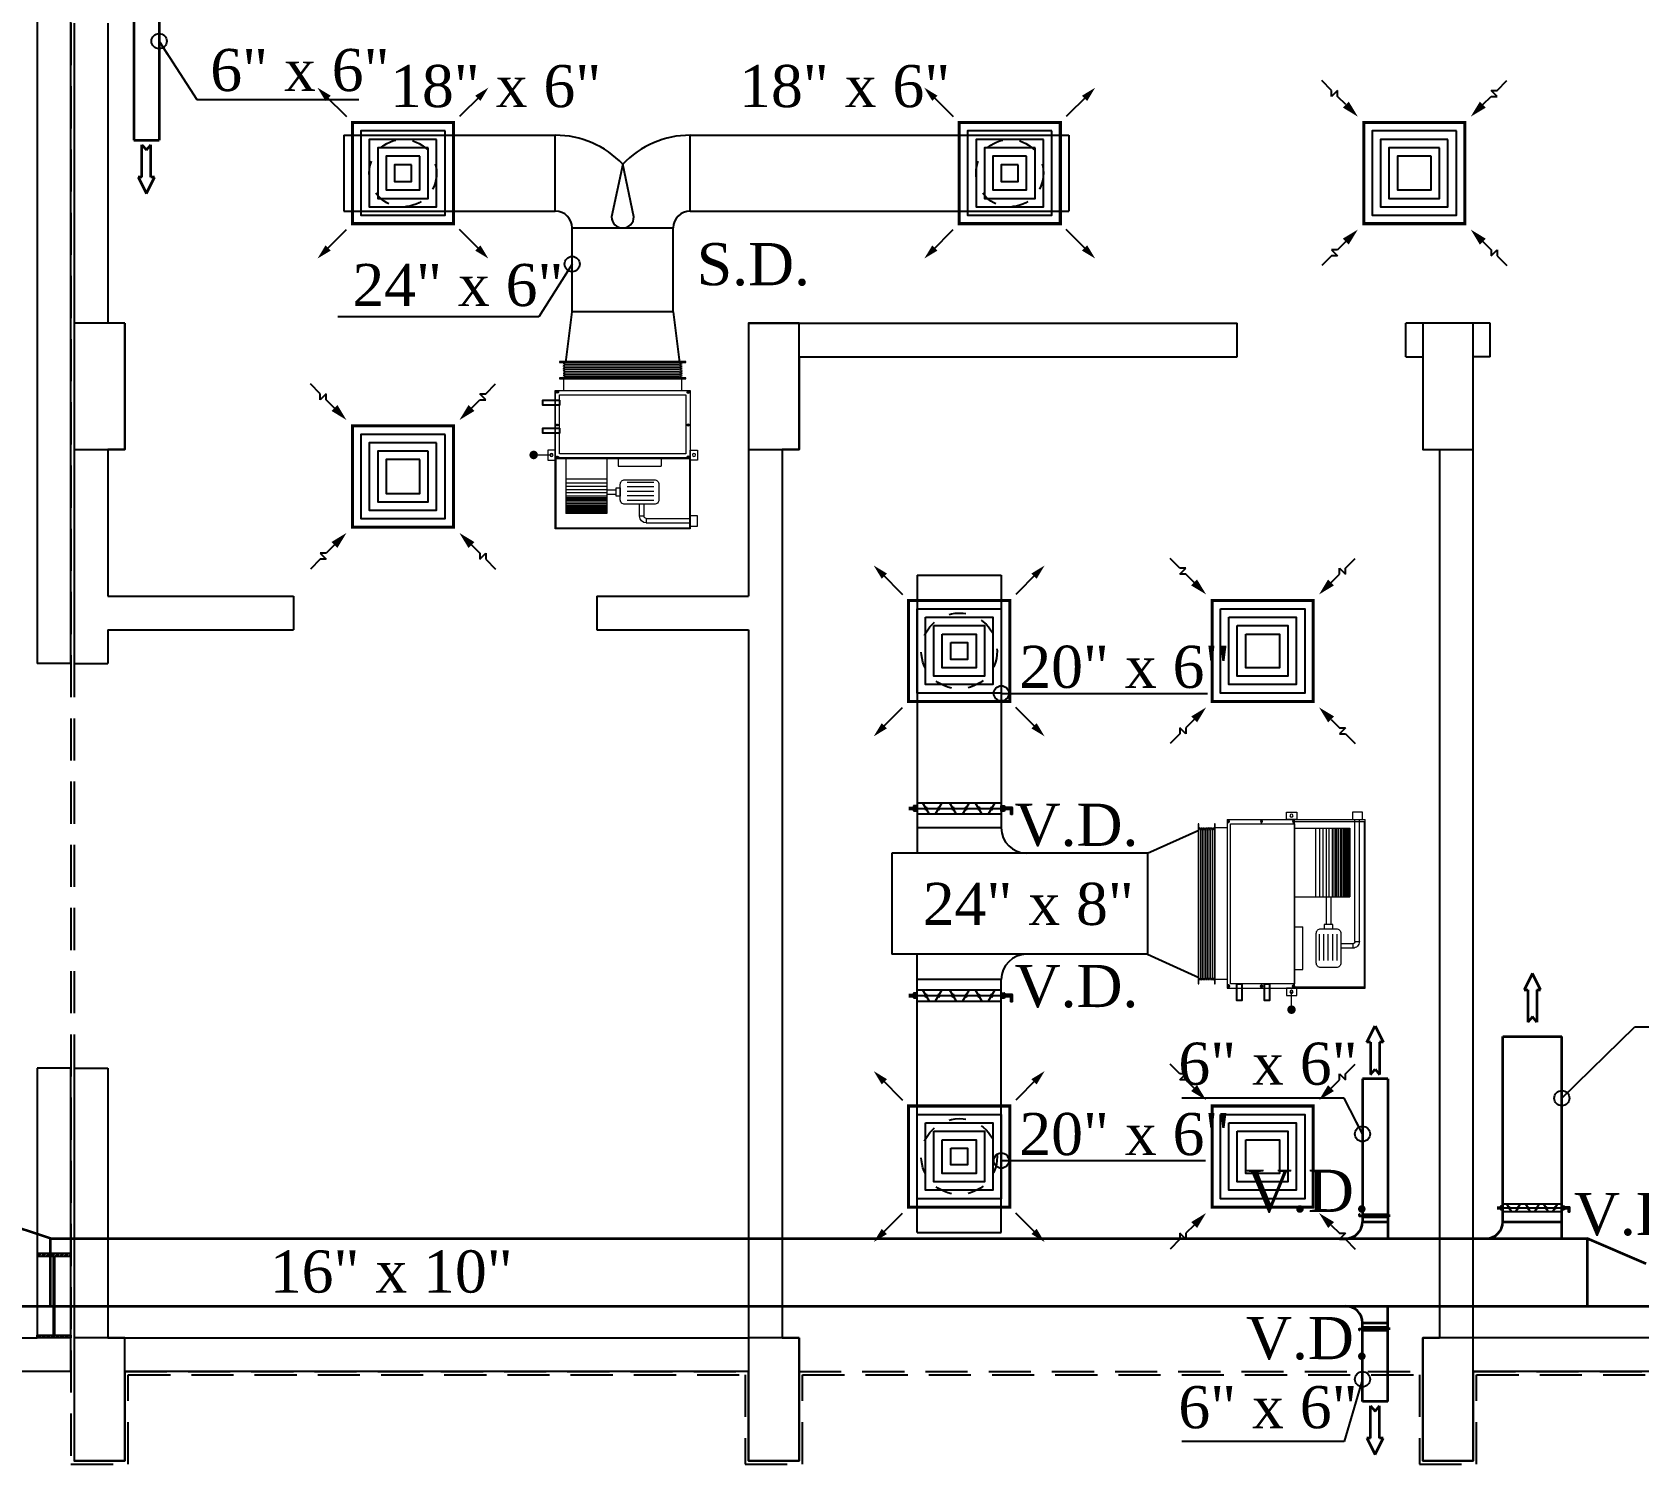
# Model space of a CAD drawing. Extents: x -432 to -365, y -145 to 173.
# Drawn here: x -415.21 to -405.68, y 27.2 to 35.7 of the extents above; entities that cross this region are included whole.
import ezdxf

# ---------------------------------------------------------------- set-up
doc = ezdxf.new("R2010")
doc.units = 0
doc.header["$MEASUREMENT"] = 0
for name, pattern in [('DASHDOT', [1, 0.5, -0.25, 0, -0.25]), ('HIDDEN', [0.375, 0.25, -0.125]), ('HIDDEN-Z', [3, 2, -1])]:
    doc.linetypes.add(name, pattern=pattern)
for name, color, linetype in [('01_AC-EQUIP', 206, 'Continuous'), ('03_AC-S.DUCT', 5, 'Continuous'), ('12-AC-FL.CONN.', 2, 'Continuous'), ('A.C.VOLUM DAMPER', 2, 'Continuous'), ('COL', 2, 'Continuous'), ('COLHATCH', 5, 'Continuous'), ('FASEL', 253, 'Continuous'), ('M-CH-WP-R', 40, 'HIDDEN-Z'), ('M-CH-WP-S', 142, 'Continuous'), ('M-DIFUSER', 195, 'Continuous'), ('M-DUCT-RA', 30, 'Continuous'), ('M-DUCT-SA', 5, 'Continuous'), ('M-EQBMNT', 21, 'Continuous'), ('Ties', 5, 'Continuous'), ('WALL', 4, 'Continuous')]:
    doc.layers.add(name, color=color, linetype=linetype)
doc.layers.add('04-AC_F.A.DUCT', color=4, linetype='Continuous', lineweight=35)
doc.layers.add('AC-TEXT', color=15, linetype='Continuous', lineweight=30)
doc.styles.add('AC', font='romans.shx', dxfattribs={"height": 0.2})
doc.styles.add('ARABY', font='sosa.shx')
doc.dimstyles.new('IHAB', dxfattribs={"dimscale": 0, "dimtxt": 0.15, "dimasz": 0.09, "dimexe": 0.18, "dimexo": 0.0625, "dimgap": 0, "dimtad": 0, "dimtih": 1, "dimtoh": 1, "dimzin": 0, "dimdsep": 46, "dimtxsty": 'ARABY', "dimcen": 0.03, "dimse1": 1, "dimse2": 1, "dimclrd": 36, "dimclrt": 42, "dimadec": 0, "dimazin": 0, "dimtfac": 1, "dimtmove": 1, "dimatfit": 3, "dimldrblk": 'ORIGIN', "dimfxl": 1, "dimtolj": 1, "dimtzin": 0, "dimarcsym": 0})
pattern_1 = [(45, (866.5167, 294.849202), (-0.01347038418, 0.01347038418), []), (45, (866.52568, 294.849202), (-0.01347038418, 0.01347038418), [])]

# ---------------------------------------------------------------- blocks, each defined once
blk = doc.blocks.new('*U251')
at = {"layer": 'M-DIFUSER', "ltscale": 5, "const_width": 18}
blk.add_lwpolyline([(-300, 300), (300, 300), (300, -300), (-300, -300)], close=True, dxfattribs=at)
at = {"layer": 'M-DIFUSER', "color": 21}
for points in [[(250, 250), (-250, 250), (-250, -250), (250, -250)], [(200, 200), (-200, 200), (-200, -200), (200, -200)], [(150, 150), (-150, 150), (-150, -150), (150, -150)], [(100, 100), (-100, 100), (-100, -100), (100, -100)], [(50, 50), (-50, 50), (-50, -50), (50, -50)]]:
    blk.add_lwpolyline(points, close=True, dxfattribs=at)
at = {"layer": 'M-DUCT-SA', "color": 5, "extrusion": (-5.07059e-20, -1.19855e-17, -1)}
blk.add_line((-461.1, 461.1), (-335.4, 335.4), dxfattribs=at)
at = {"layer": 'M-DUCT-SA', "color": 5, "extrusion": (-1.19855e-17, 5.07059e-20, -1)}
blk.add_line((461.1, 461.1), (335.4, 335.4), dxfattribs=at)
at = {"layer": 'M-DUCT-SA', "color": 5, "extrusion": (1.19855e-17, -5.07059e-20, -1)}
blk.add_line((-461.1, -461.1), (-335.4, -335.4), dxfattribs=at)
at = {"layer": 'M-DUCT-SA', "color": 5, "extrusion": (5.07059e-20, 1.19855e-17, -1)}
blk.add_line((461.1, -461.1), (335.4, -335.4), dxfattribs=at)
at = {"layer": 'M-DUCT-SA', "color": 5, "extrusion": (-5.07059e-20, -1.19855e-17, -1)}
blk.add_solid([(459.6, 428.4), (428.6, 459.4), (506.9, 506.9)], dxfattribs=at)
at = {"layer": 'M-DUCT-SA', "color": 5, "extrusion": (5.07059e-20, -1.19855e-17, -1)}
blk.add_solid([(-459.6, 428.4), (-428.7, 459.4), (-506.9, 506.9)], dxfattribs=at)
at = {"layer": 'M-DUCT-SA', "color": 5, "extrusion": (1.19855e-17, -5.07059e-20, -1)}
blk.add_solid([(428.4, -459.6), (459.4, -428.6), (506.9, -506.9)], dxfattribs=at)
at = {"layer": 'M-DUCT-SA', "color": 5, "extrusion": (-1.19855e-17, -5.07059e-20, -1)}
blk.add_solid([(-428.4, -459.6), (-459.4, -428.6), (-506.9, -506.9)], dxfattribs=at)
blk = doc.blocks.new('*U254')
at = {"layer": 'M-DIFUSER', "ltscale": 5, "const_width": 18}
blk.add_lwpolyline([(-300, 300), (300, 300), (300, -300), (-300, -300)], close=True, dxfattribs=at)
at = {"layer": 'M-DIFUSER', "color": 21}
for points in [[(250, 250), (-250, 250), (-250, -250), (250, -250)], [(200, 200), (-200, 200), (-200, -200), (200, -200)], [(150, 150), (-150, 150), (-150, -150), (150, -150)], [(100, 100), (-100, 100), (-100, -100), (100, -100)]]:
    blk.add_lwpolyline(points, close=True, dxfattribs=at)
at = {"layer": 'M-DUCT-RA', "color": 30}
for p, q in [((-491, 491), (-548.9, 548.9)), ((-491, 455.4), (-491, 491)), ((-455.4, 491), (-491, 455.4)), ((-455.4, 455.4), (-455.4, 491)), ((455.4, 491), (491, 491)), ((491, 455.4), (455.4, 491)), ((491, 491), (548.9, 548.9)), ((-406.3, 406.3), (-455.4, 455.4)), ((406.3, 406.3), (455.4, 455.4)), ((455.4, 455.4), (491, 455.4)), ((-491, -455.4), (-455.4, -491)), ((-455.4, -455.4), (-491, -455.4)), ((-406.3, -406.3), (-455.4, -455.4)), ((406.3, -406.3), (455.4, -455.4)), ((455.4, -491), (491, -455.4)), ((455.4, -455.4), (455.4, -491)), ((491, -455.4), (491, -491)), ((-491, -491), (-548.9, -548.9)), ((-455.4, -491), (-491, -491)), ((491, -491), (548.9, -548.9))]:
    blk.add_line(p, q, dxfattribs=at)
for points in [[(-388.6, 424), (-423.7, 388.9), (-335, 335)], [(424, 388.6), (388.9, 423.7), (335, 335)], [(-424, -388.6), (-388.9, -423.7), (-335, -335)], [(388.6, -424), (423.7, -388.9), (335, -335)]]:
    blk.add_solid(points, dxfattribs=at)
blk = doc.blocks.new('A$C4397250F')
at = {"layer": '04-AC_F.A.DUCT'}
for p, q in [((0, 0), (-0.0241, -0.0482)), ((0.0241, -0.0482), (0, 0)), ((-0.0241, -0.0482), (-0.0132, -0.0482)), ((-0.0132, -0.0482), (-0.0132, -0.1443)), ((0.0132, -0.0482), (0.0241, -0.0482)), ((0.0132, -0.0482), (0.0132, -0.1443)), ((0, -0.1288), (-0.0132, -0.1443)), ((0.0132, -0.1443), (0, -0.1288))]:
    blk.add_line(p, q, dxfattribs=at)
blk = doc.blocks.new('A$C180A56EA')
at = {"layer": 'A.C.VOLUM DAMPER'}
h = blk.add_hatch(dxfattribs=at)
h.set_pattern_fill('ANSI31', color=256, scale=0.001, style=0)
h.set_pattern_definition([(45, (129.5106855, -230.48025158), (-8.838834765e-05, 8.838834765e-05), [])])
h.paths.add_polyline_path([(0.0459, 0.0039), (0.0459, 0.0065), (0.0401, 0.0065), (0.0401, -0.0027), (0.0459, -0.0027), (0.0459, 0), (0.0603, 0), (0.0603, 0.0128), (0.057, 0.0128), (0.057, 0.0039)])
for p, q in [((-0.1242, 0.0032), (-0.1161, 0.0032)), ((-0.1161, 0.0004), (-0.119, 0.0032)), ((-0.1185, 0), (-0.1161, 0.0024)), ((-0.1161, 0.0015), (-0.1179, 0.0032)), ((-0.1174, 0), (-0.1161, 0.0013)), ((-0.1161, 0.0026), (-0.1168, 0.0032)), ((-0.1163, 0), (-0.1161, 0.0001)), ((-0.1161, 0.0001), (-0.1104, 0.0058)), ((-0.1161, 0.0013), (-0.1116, 0.0058)), ((-0.1161, 0.0024), (-0.1127, 0.0058)), ((-0.1161, -0.0026), (-0.1161, 0.0058)), ((-0.1161, 0.0035), (-0.1138, 0.0058)), ((-0.1161, 0.0058), (-0.1099, 0.0058)), ((-0.1161, 0.0057), (-0.116, 0.0058)), ((-0.1161, 0.0046), (-0.1149, 0.0058)), ((-0.1161, -0.001), (-0.1099, 0.0053)), ((-0.1099, -0.0014), (-0.1161, 0.0048)), ((-0.1161, -0.0021), (-0.1099, 0.0042)), ((-0.1099, -0.0026), (-0.1161, 0.0037)), ((-0.1109, -0.0026), (-0.1161, 0.0026)), ((-0.112, -0.0026), (-0.1161, 0.0015)), ((-0.1131, -0.0026), (-0.1161, 0.0004)), ((-0.1099, -0.0003), (-0.116, 0.0058)), ((-0.1156, -0.0026), (-0.1099, 0.0031)), ((-0.1099, 0.0008), (-0.1149, 0.0058)), ((-0.1145, -0.0026), (-0.1099, 0.002)), ((-0.1099, 0.0019), (-0.1138, 0.0058)), ((-0.1134, -0.0026), (-0.1099, 0.0009)), ((-0.1128, 0.0019), (0.0401, 0.0019)), ((-0.1099, 0.003), (-0.1127, 0.0058)), ((-0.1099, 0.0041), (-0.1116, 0.0058)), ((-0.1099, 0.0052), (-0.1105, 0.0058)), ((0.0401, 0.0121), (-0.1099, 0.0121)), ((-0.0882, 0.0113), (-0.0994, -0.0075)), ((-0.0768, 0.0113), (-0.0656, -0.0075)), ((-0.0402, 0.0113), (-0.0514, -0.0075)), ((-0.0284, 0.0113), (-0.0173, -0.0075)), ((0.0056, 0.0113), (-0.0056, -0.0075)), ((0.0174, 0.0113), (0.0286, -0.0075)), ((0.0459, 0.0065), (0.0401, 0.0065)), ((0.0401, 0.0065), (0.0401, -0.0027)), ((0.0459, 0.0039), (0.0459, 0.0065)), ((0.057, 0.0039), (0.0459, 0.0039)), ((0.0603, 0.0128), (0.057, 0.0128)), ((0.057, 0.0128), (0.057, 0.0039)), ((0.0603, 0.0128), (0.0603, 0)), ((-0.1242, 0), (-0.1161, 0)), ((-0.1142, -0.0026), (-0.1161, -0.0007)), ((-0.1153, -0.0026), (-0.1161, -0.0018)), ((-0.1099, -0.0026), (-0.1161, -0.0026)), ((-0.1123, -0.0026), (-0.1099, -0.0003)), ((-0.1111, -0.0026), (-0.1099, -0.0014)), ((-0.11, -0.0026), (-0.1099, -0.0025)), ((-0.1099, -0.0083), (0.0401, -0.0083)), ((0.0401, -0.0027), (0.0459, -0.0027)), ((0.0603, 0), (0.0459, 0)), ((0.0459, -0.0027), (0.0459, 0))]:
    blk.add_line(p, q, dxfattribs=at)
at = {"layer": 'A.C.VOLUM DAMPER', "extrusion": (0, 0, -1)}
for centre, major_axis, start_param, end_param in [((-0.0938, 0.0019), (0.00135, 0.00135), 3.926991, 7.068583), ((-0.0938, 0.0019), (-0.00135, 0.00135), 2.356195, 5.497787), ((-0.0712, 0.0019), (0.00135, 0.00135), 3.926991, 7.068583), ((-0.0712, 0.0019), (-0.00135, 0.00135), 2.356195, 5.497787), ((-0.0458, 0.0019), (0.00135, 0.00135), 3.926991, 7.068583), ((-0.0458, 0.0019), (-0.00135, 0.00135), 2.356195, 5.497787), ((-0.0228, 0.0019), (0.00135, 0.00135), 3.926991, 7.068583), ((-0.0228, 0.0019), (-0.00135, 0.00135), 2.356194, 5.497787), ((0, 0.0019), (0.00135, 0.00135), 3.926991, 7.068583), ((0, 0.0019), (0.00135, 0.00135), 0.785398, 3.926991), ((0.023, 0.0019), (0.00135, 0.00135), 3.926991, 7.068583), ((0.023, 0.0019), (-0.00135, 0.00135), 2.356195, 5.497787)]:
    blk.add_ellipse(centre, major_axis=major_axis, ratio=1, start_param=start_param, end_param=end_param, dxfattribs=at)
blk = doc.blocks.new('A$C7E27466D')
at = {"layer": '01_AC-EQUIP', "color": 2, "lineweight": 20}
for p, q in [((-75.32, 98.15), (-73.71, 98.66)), ((-75.32, 98.15), (-73.71, 97.64)), ((-75.32, 97.13), (-73.71, 97.64)), ((-75.32, 97.13), (-73.71, 96.62)), ((-75.32, 96.11), (-73.71, 96.62)), ((-75.32, 96.11), (-73.71, 95.6)), ((-75.32, 95.09), (-73.71, 95.6)), ((-6.29, 97.64), (-73.71, 97.64)), ((-6.29, 96.62), (-73.71, 96.62)), ((-6.29, 95.6), (-73.71, 95.6)), ((-4.68, 98.15), (-6.29, 98.66)), ((-4.68, 98.15), (-6.29, 97.64)), ((-4.68, 97.13), (-6.29, 97.64)), ((-4.68, 97.13), (-6.29, 96.62)), ((-4.68, 96.11), (-6.29, 96.62)), ((-4.68, 96.11), (-6.29, 95.6)), ((-4.68, 95.09), (-6.29, 95.6)), ((-75.32, 95.09), (-73.71, 94.58)), ((-75.32, 94.07), (-73.71, 94.58)), ((-75.32, 94.07), (-73.71, 93.56)), ((-75.32, 93.06), (-73.71, 93.56)), ((-75.32, 93.06), (-73.71, 92.55)), ((-75.32, 92.04), (-73.71, 92.55)), ((-75.32, 92.04), (-73.71, 91.53)), ((-75.32, 91.02), (-73.71, 91.53)), ((-75.32, 91.02), (-73.71, 90.51)), ((-75.32, 90), (-73.71, 90.51)), ((-75.32, 90), (-73.71, 89.49)), ((-6.29, 94.58), (-73.71, 94.58)), ((-6.29, 93.56), (-73.71, 93.56)), ((-6.29, 92.55), (-73.71, 92.55)), ((-6.29, 91.53), (-73.71, 91.53)), ((-6.29, 90.51), (-73.71, 90.51)), ((-4.68, 95.09), (-6.29, 94.58)), ((-4.68, 94.07), (-6.29, 94.58)), ((-4.68, 94.07), (-6.29, 93.56)), ((-4.68, 93.06), (-6.29, 93.56)), ((-4.68, 93.06), (-6.29, 92.55)), ((-4.68, 92.04), (-6.29, 92.55)), ((-4.68, 92.04), (-6.29, 91.53)), ((-4.68, 91.02), (-6.29, 91.53)), ((-4.68, 91.02), (-6.29, 90.51)), ((-4.68, 90), (-6.29, 90.51)), ((-4.68, 90), (-6.29, 89.49))]:
    blk.add_line(p, q, dxfattribs=at)
at = {"layer": '01_AC-EQUIP', "color": 1, "lineweight": 20}
for p, q in [((-75, 82), (-75, 88.99)), ((-5, 82), (-5, 88.99)), ((-77.81, 81.04), (-79.88, 81.04)), ((-78.89, 80.34), (-78.89, 81.67)), ((-2.19, 81.04), (-0.12, 81.04)), ((-1.11, 80.34), (-1.11, 81.67)), ((0, 82), (0, 0)), ((-77.81, 61.54), (-79.88, 61.54)), ((-78.89, 60.84), (-78.89, 62.17)), ((-2.19, 61.54), (-0.12, 61.54)), ((-1.11, 60.84), (-1.11, 62.17)), ((-77.81, 42.54), (-79.88, 42.54)), ((-78.89, 41.84), (-78.89, 43.17)), ((-62.71, 42), (-62.71, 37.03)), ((-37.29, 42), (-37.29, 37.03)), ((-30.6, 42), (-30.6, 9.05)), ((-6.17, 42), (-6.17, 9.05)), ((-2.19, 42.54), (-0.12, 42.54)), ((-1.11, 41.84), (-1.11, 43.17)), ((-37.29, 37.03), (-62.71, 37.03)), ((-6.17, 29.53), (-30.6, 29.53)), ((-58.35, 27.43), (-42.69, 27.43)), ((-58.35, 24.77), (-42.69, 24.77)), ((-58.35, 22.11), (-42.69, 22.11)), ((-58.35, 19.45), (-42.69, 19.45)), ((-30.6, 23.1), (-36.03, 23.1)), ((-30.6, 20.44), (-36.03, 20.44)), ((-30.6, 27), (-6.17, 27)), ((-30.6, 25), (-6.17, 25)), ((-30.6, 23), (-6.17, 23)), ((-30.6, 21.4), (-6.17, 21.4)), ((-30.6, 19.38), (-6.17, 19.38)), ((-58.35, 16.79), (-42.69, 16.79)), ((-52.66, 7.45), (-52.66, 14.49)), ((-50, 7.45), (-50, 14.49)), ((-30.6, 18.4), (-6.17, 18.4)), ((-30.6, 17.52), (-6.17, 17.52)), ((-30.6, 16.8), (-6.17, 16.8)), ((-30.6, 15.79), (-6.17, 15.79)), ((-30.6, 14.78), (-6.17, 14.78)), ((-30.6, 13.8), (-6.17, 13.8)), ((-30.6, 12.93), (-6.17, 12.93)), ((-30.6, 12.21), (-6.17, 12.21)), ((-30.6, 11.53), (-6.17, 11.53)), ((-30.6, 11.03), (-6.17, 11.03)), ((-30.6, 10.62), (-6.17, 10.62)), ((-30.6, 10.27), (-6.17, 10.27)), ((-30.6, 9.94), (-6.17, 9.94)), ((-30.6, 9.63), (-6.17, 9.63)), ((-53.99, 6.12), (-79.58, 6.12)), ((-53.99, 3.46), (-79.58, 3.46)), ((-53.99, 6.12), (-53.99, 3.46)), ((-52.66, 7.45), (-50, 7.45)), ((-30.6, 9.39), (-6.17, 9.39)), ((-30.6, 9.2), (-6.17, 9.2)), ((-30.6, 9.05), (-6.17, 9.05)), ((-30.6, 9.05), (-6.17, 9.05))]:
    blk.add_line(p, q, dxfattribs=at)
at = {"layer": '01_AC-EQUIP', "color": 4, "lineweight": 20}
blk.add_line((12.85, 43.76), (2.26, 43.76), dxfattribs=at)
at = {"layer": '01_AC-EQUIP', "color": 1, "linetype": 'DASHDOT', "lineweight": 20}
blk.add_line((-30.6, 16.8), (-6.17, 16.8), dxfattribs=at)
at = {"layer": '01_AC-EQUIP', "color": 2, "lineweight": 20}
for points in [[(-77.5, 98.66), (-77.5, 99.16), (-2.5, 99.16), (-2.5, 98.66)], [(-77.5, 88.99), (-77.5, 89.49), (-2.5, 89.49), (-2.5, 88.99)]]:
    blk.add_lwpolyline(points, close=True, dxfattribs=at)
at = {"layer": '01_AC-EQUIP', "color": 1, "lineweight": 20}
for points in [[(-80, 42), (0, 42), (0, 82), (-80, 82)], [(-77.5, 44.5), (-2.5, 44.5), (-2.5, 79.5), (-77.5, 79.5)], [(-84.4, 40.68), (-80, 40.68), (-80, 46.67), (-84.4, 46.67)], [(-80, 42), (-80, 0), (0, 0), (0, 42)], [(-79.58, 41.58), (-79.58, 0.42), (-0.42, 0.42), (-0.42, 41.58)], [(4.4, 40.68), (0, 40.68), (0, 46.67), (4.4, 46.67)], [(-38.56, 19.25), (-36.03, 19.25), (-36.03, 24.29), (-38.56, 24.29)], [(-84.4, 7.57), (-80, 7.57), (-80, 1.58), (-84.4, 1.58)]]:
    blk.add_lwpolyline(points, close=True, dxfattribs=at)
at = {"layer": '01_AC-EQUIP', "color": 4, "lineweight": 20, "const_width": 2.52}
blk.add_lwpolyline([(12.58, 44.99, 1), (13.12, 42.53, 1)], format="xyb", close=True, dxfattribs=at)
at = {"layer": '01_AC-EQUIP', "color": 1, "lineweight": 20}
blk.add_lwpolyline([(-58.78, 14.49), (-41.22, 14.49, 0.414214), (-38.56, 17.15), (-38.56, 26.39, 0.414214), (-41.22, 29.05), (-58.78, 29.05, 0.414214), (-61.44, 26.39), (-61.44, 17.15, 0.414214)], format="xyb", close=True, dxfattribs=at)
for centre in [(-82.26, 43.76), (2.26, 43.76)]:
    blk.add_circle(centre, 0.932, dxfattribs=at)
for radius in [1.33, 3.99]:
    blk.add_arc((-53.99, 7.45), radius, 270.00061, 0.00061, dxfattribs=at)
for centre, major_axis, start_param, end_param in [((-78.89, 81.04), (-0.827, 0), -1.570796, 4.712389), ((-78.89, 81.04), (-0.47, 0), 3.141593, 9.424778), ((-78.89, 61.54), (-0.827, 0), -1.570796, 4.712389), ((-78.89, 61.54), (-0.47, 0), 3.141593, 9.424778), ((-78.89, 42.54), (-0.827, 0), -1.570796, 4.712389), ((-78.89, 42.54), (-0.47, 0), 3.141593, 9.424778)]:
    blk.add_ellipse(centre, major_axis=major_axis, ratio=0.646018, start_param=start_param, end_param=end_param, dxfattribs=at)
at = {"layer": '01_AC-EQUIP', "color": 1, "lineweight": 20, "extrusion": (0, 0, -1)}
for centre, major_axis, start_param, end_param in [((-1.11, 81.04), (0.827, 0), -1.570796, 4.712389), ((-1.11, 81.04), (0.47, 0), 3.141593, 9.424778), ((-1.11, 61.54), (0.827, 0), -1.570796, 4.712389), ((-1.11, 61.54), (0.47, 0), 3.141593, 9.424778), ((-1.11, 42.54), (0.827, 0), -1.570796, 4.712389), ((-1.11, 42.54), (0.47, 0), 3.141593, 9.424778)]:
    blk.add_ellipse(centre, major_axis=major_axis, ratio=0.646018, start_param=start_param, end_param=end_param, dxfattribs=at)
at = {"layer": 'M-CH-WP-R', "color": 6, "linetype": 'ByBlock', "ltscale": 1.5}
blk.add_lwpolyline([(-2.5, 76.23), (-2.5, 73.23), (7.5, 73.23), (7.5, 76.23)], close=True, dxfattribs=at)
at = {"layer": 'M-CH-WP-S', "color": 5, "linetype": 'ByBlock', "ltscale": 1.5}
blk.add_lwpolyline([(-2.5, 59.73), (-2.5, 56.73), (7.5, 56.73), (7.5, 59.73)], close=True, dxfattribs=at)
blk = doc.blocks.new('A$C224F6469')
at = {"layer": '01_AC-EQUIP', "color": 1, "lineweight": 20}
for p, q in [((0, 0), (1, 0)), ((0, -0.82), (0, 0)), ((1, -0.82), (1, 0)), ((0.0065, -0.0042), (0.9879, -0.0042)), ((0.0065, -0.42), (0.0065, -0.0042)), ((0.2364, -0.0745), (0.2364, -0.1449)), ((0.263, -0.0745), (0.2364, -0.0745)), ((0.263, -0.0745), (0.263, -0.1449)), ((0.2763, -0.0346), (1, -0.0345)), ((0.2763, -0.0612), (0.2763, -0.0346)), ((0.2763, -0.0612), (1, -0.0612)), ((0.5412, -0.42), (0.5412, -0.0905)), ((0.5412, -0.0905), (0.9487, -0.0905)), ((0.5412, -0.092), (0.9487, -0.092)), ((0.5412, -0.0939), (0.9487, -0.0939)), ((0.9487, -0.42), (0.9487, -0.0905)), ((0.9879, -0.42), (0.9879, -0.0042)), ((0.3198, -0.1679), (0.1633, -0.1679)), ((0.5412, -0.0963), (0.9487, -0.0963)), ((0.5412, -0.0994), (0.9487, -0.0994)), ((0.5412, -0.1027), (0.9487, -0.1027)), ((0.5412, -0.1062), (0.9487, -0.1062)), ((0.5412, -0.1103), (0.9487, -0.1103)), ((0.5412, -0.1153), (0.9487, -0.1153)), ((0.5412, -0.1221), (0.9487, -0.1221)), ((0.5412, -0.1293), (0.9487, -0.1293)), ((0.5412, -0.138), (0.9487, -0.138)), ((0.5412, -0.1478), (0.9487, -0.1478)), ((0.5412, -0.1579), (0.9487, -0.1579)), ((0.5412, -0.168), (0.9487, -0.168)), ((0.5412, -0.1752), (0.9487, -0.1752)), ((0.5412, -0.184), (0.9487, -0.184)), ((0.3198, -0.1945), (0.1633, -0.1945)), ((0.3198, -0.2211), (0.1633, -0.2211)), ((0.3198, -0.2477), (0.1633, -0.2477)), ((0.3198, -0.2743), (0.1633, -0.2743)), ((0.5412, -0.2044), (0.376, -0.2044)), ((0.5412, -0.231), (0.376, -0.231)), ((0.5412, -0.1938), (0.9487, -0.1938)), ((0.5412, -0.214), (0.9487, -0.214)), ((0.5412, -0.23), (0.9487, -0.23)), ((0.5412, -0.25), (0.9487, -0.25)), ((0.5412, -0.27), (0.9487, -0.27)), ((0.1093, -0.3703), (0.3634, -0.3703)), ((0.1093, -0.42), (0.1093, -0.3703)), ((0.3634, -0.42), (0.3634, -0.3703)), ((0.9487, -0.2953), (0.5412, -0.2953)), ((0, -0.42), (1, -0.42)), ((0.0219, -0.4254), (0.0012, -0.4254)), ((0.0111, -0.4184), (0.0111, -0.4317)), ((0.9781, -0.4254), (0.9988, -0.4254)), ((0.9889, -0.4184), (0.9889, -0.4317)), ((0.0219, -0.6154), (0.0012, -0.6154)), ((0.0111, -0.6084), (0.0111, -0.6217)), ((0.9781, -0.6154), (0.9988, -0.6154)), ((0.9889, -0.6084), (0.9889, -0.6217)), ((1, -0.82), (0, -0.82)), ((0.0219, -0.8104), (0.0012, -0.8104)), ((0.0111, -0.8034), (0.0111, -0.8167)), ((0.05, -0.82), (0.05, -0.8899)), ((0.95, -0.82), (0.95, -0.8899)), ((0.9781, -0.8104), (0.9988, -0.8104)), ((0.9889, -0.8034), (0.9889, -0.8167))]:
    blk.add_line(p, q, dxfattribs=at)
at = {"layer": '01_AC-EQUIP', "color": 1, "linetype": 'DASHDOT', "lineweight": 20}
blk.add_line((0.5412, -0.168), (0.9487, -0.168), dxfattribs=at)
at = {"layer": '01_AC-EQUIP', "color": 4, "lineweight": 20}
blk.add_line((-0.1285, -0.4376), (-0.0226, -0.4376), dxfattribs=at)
at = {"layer": '01_AC-EQUIP', "color": 2, "lineweight": 20}
for p, q in [((0.0468, -0.9), (0.0629, -0.8949)), ((0.0468, -0.9), (0.0629, -0.9051)), ((0.0468, -0.9102), (0.0629, -0.9051)), ((0.0468, -0.9102), (0.0629, -0.9153)), ((0.0468, -0.9204), (0.0629, -0.9153)), ((0.0468, -0.9204), (0.0629, -0.9255)), ((0.0468, -0.9306), (0.0629, -0.9255)), ((0.0468, -0.9306), (0.0629, -0.9356)), ((0.0468, -0.9407), (0.0629, -0.9356)), ((0.0468, -0.9407), (0.0629, -0.9458)), ((0.0468, -0.9509), (0.0629, -0.9458)), ((0.0468, -0.9509), (0.0629, -0.956)), ((0.0629, -0.9051), (0.9371, -0.9051)), ((0.0629, -0.9153), (0.9371, -0.9153)), ((0.0629, -0.9255), (0.9371, -0.9255)), ((0.0629, -0.9356), (0.9371, -0.9356)), ((0.0629, -0.9458), (0.9371, -0.9458)), ((0.9532, -0.9), (0.9371, -0.8949)), ((0.9532, -0.9), (0.9371, -0.9051)), ((0.9532, -0.9102), (0.9371, -0.9051)), ((0.9532, -0.9102), (0.9371, -0.9153)), ((0.9532, -0.9204), (0.9371, -0.9153)), ((0.9532, -0.9204), (0.9371, -0.9255)), ((0.9532, -0.9306), (0.9371, -0.9255)), ((0.9532, -0.9306), (0.9371, -0.9356)), ((0.9532, -0.9407), (0.9371, -0.9356)), ((0.9532, -0.9407), (0.9371, -0.9458)), ((0.9532, -0.9509), (0.9371, -0.9458)), ((0.9532, -0.9509), (0.9371, -0.956)), ((0.0468, -0.9611), (0.0629, -0.956)), ((0.0468, -0.9611), (0.0629, -0.9662)), ((0.0468, -0.9713), (0.0629, -0.9662)), ((0.0468, -0.9713), (0.0629, -0.9764)), ((0.0468, -0.9815), (0.0629, -0.9764)), ((0.0468, -0.9815), (0.0629, -0.9866)), ((0.0629, -0.956), (0.9371, -0.956)), ((0.0629, -0.9662), (0.9371, -0.9662)), ((0.0629, -0.9764), (0.9371, -0.9764)), ((0.9532, -0.9611), (0.9371, -0.956)), ((0.9532, -0.9611), (0.9371, -0.9662)), ((0.9532, -0.9713), (0.9371, -0.9662)), ((0.9532, -0.9713), (0.9371, -0.9764)), ((0.9532, -0.9815), (0.9371, -0.9764)), ((0.9532, -0.9815), (0.9371, -0.9866))]:
    blk.add_line(p, q, dxfattribs=at)
at = {"layer": '01_AC-EQUIP', "color": 1, "lineweight": 20}
for points in [[(1.044, -0.0757), (1, -0.0757), (1, -0.0158), (1.044, -0.0158)], [(0.3508, -0.1925), (0.376, -0.1925), (0.376, -0.2429), (0.3508, -0.2429)], [(-0.044, -0.4068), (0, -0.4068), (0, -0.4667), (-0.044, -0.4667)], [(0.025, -0.8), (0.975, -0.8), (0.975, -0.42), (0.025, -0.42)], [(1.044, -0.4068), (1, -0.4068), (1, -0.4667), (1.044, -0.4667)]]:
    blk.add_lwpolyline(points, close=True, dxfattribs=at)
blk.add_lwpolyline([(0.3242, -0.1449), (0.1485, -0.1449, 0.414214), (0.1219, -0.1715), (0.1219, -0.2639, 0.414214), (0.1485, -0.2905), (0.3242, -0.2905, 0.414214), (0.3508, -0.2639), (0.3508, -0.1715, 0.414214)], format="xyb", close=True, dxfattribs=at)
at = {"layer": '01_AC-EQUIP', "color": 4, "lineweight": 20, "const_width": 0.0252}
blk.add_lwpolyline([(-0.1258, -0.4499, 1), (-0.1312, -0.4253, 1)], format="xyb", close=True, dxfattribs=at)
at = {"layer": '01_AC-EQUIP', "color": 2, "lineweight": 20}
for points in [[(0.975, -0.8899), (0.975, -0.8949), (0.025, -0.8949), (0.025, -0.8899)], [(0.975, -0.9866), (0.975, -0.9916), (0.025, -0.9916), (0.025, -0.9866)]]:
    blk.add_lwpolyline(points, close=True, dxfattribs=at)
at = {"layer": '01_AC-EQUIP', "color": 1, "lineweight": 20}
for centre in [(-0.0226, -0.4376), (1.0226, -0.4376)]:
    blk.add_circle(centre, 0.00932, dxfattribs=at)
for radius in [0.0399, 0.0133]:
    blk.add_arc((0.2763, -0.0745), radius, 90.00061, 180.00061, dxfattribs=at)
at = {"layer": '01_AC-EQUIP', "color": 1, "lineweight": 20, "extrusion": (0, 0, -1)}
for centre, major_axis, start_param, end_param in [((0.0111, -0.4254), (-0.00827, 0), -1.570796, 4.712389), ((0.0111, -0.4254), (-0.0047, 0), 3.141593, 9.424778), ((0.0111, -0.6154), (-0.00827, 0), -1.570796, 4.712389), ((0.0111, -0.6154), (-0.0047, 0), 3.141593, 9.424778), ((0.0111, -0.8104), (-0.00827, 0), -1.570796, 4.712389), ((0.0111, -0.8104), (-0.0047, 0), 3.141593, 9.424778)]:
    blk.add_ellipse(centre, major_axis=major_axis, ratio=0.646018, start_param=start_param, end_param=end_param, dxfattribs=at)
at = {"layer": '01_AC-EQUIP', "color": 1, "lineweight": 20}
for centre, major_axis, start_param, end_param in [((0.9889, -0.4254), (0.00827, 0), -1.570796, 4.712389), ((0.9889, -0.4254), (0.0047, 0), 3.141593, 9.424778), ((0.9889, -0.6154), (0.00827, 0), -1.570796, 4.712389), ((0.9889, -0.6154), (0.0047, 0), 3.141593, 9.424778), ((0.9889, -0.8104), (0.00827, 0), -1.570796, 4.712389), ((0.9889, -0.8104), (0.0047, 0), 3.141593, 9.424778)]:
    blk.add_ellipse(centre, major_axis=major_axis, ratio=0.646018, start_param=start_param, end_param=end_param, dxfattribs=at)
at = {"layer": 'M-CH-WP-R', "color": 6, "linetype": 'ByBlock', "ltscale": 1.5}
blk.add_lwpolyline([(0.025, -0.7623), (0.025, -0.7323), (-0.075, -0.7323), (-0.075, -0.7623)], close=True, dxfattribs=at)
at = {"layer": 'M-CH-WP-S', "color": 5, "linetype": 'ByBlock', "ltscale": 1.5}
blk.add_lwpolyline([(0.025, -0.5973), (0.025, -0.5673), (-0.075, -0.5673), (-0.075, -0.5973)], close=True, dxfattribs=at)
at = {"layer": 'M-EQBMNT', "color": 21, "linetype": 'ByBlock', "ltscale": 1.5}
blk.add_line((0.5412, -0.0905), (0.9487, -0.0905), dxfattribs=at)

msp = doc.modelspace()

# ---------------------------------------------------------------- hatches: boundary and pattern name
at = {"layer": 'COLHATCH', "linetype": 'Continuous'}
h = msp.add_hatch(dxfattribs=at)
h.set_pattern_fill('_USER', color=252, scale=0.05, angle=45, style=0, double=1, pattern_type=0)
h.set_pattern_definition([(45, (-202.924395, -132.77691), (-0.035355339, 0.035355339), []), (135, (-202.924395, -132.77691), (-0.035355339, -0.035355339), [])])
h.paths.add_polyline_path([(-382.4844, 44.8031), (-382.7844, 44.8031), (-382.7844, 43.9031), (-382.4844, 43.9031)])
h.paths.add_polyline_path([(-380.4844, 44.8031), (-381.2844, 44.8031), (-381.2844, 44.5031), (-380.4844, 44.5031)])
h.paths.add_polyline_path([(-378.5344, 42.8031), (-378.8344, 42.8031), (-378.8344, 42.2031), (-378.5344, 42.2031)])
h.paths.add_polyline_path([(-378.1344, 39.2231), (-378.9344, 39.2231), (-378.9344, 38.9231), (-378.1344, 38.9231)])
h.paths.add_polyline_path([(-380.6844, 39.2231), (-381.4844, 39.2231), (-381.4844, 38.9231), (-380.6844, 38.9231)])
h.paths.add_polyline_path([(-380.5844, 34.1731), (-381.4844, 34.1731), (-381.4844, 33.8731), (-380.5844, 33.8731)])
h.paths.add_polyline_path([(-378.1344, 34.2231), (-378.9344, 34.2231), (-378.9344, 33.9231), (-378.1344, 33.9231)])
h.paths.add_polyline_path([(-380.3919, 27.9531), (-381.4919, 27.9531), (-381.4919, 27.6531), (-380.6389, 27.6531, -0.011587), (-380.6548, 26.9674), (-380.4051, 26.9565, 0.01656)])
h.paths.add_polyline_path([(-380.5864, 25.2231), (-380.8398, 25.2231, -0.040808), (-381.4283, 22.8842), (-381.1918, 22.8031, 0.04151)])
h.paths.add_polyline_path([(-382.4844, 25.8231), (-382.7844, 25.8231), (-382.7844, 24.9231), (-382.4844, 24.9231)])
h.paths.add_polyline_path([(-386.6144, 25.8231), (-387.0144, 25.8231), (-387.0144, 24.9231), (-386.6144, 24.9231)])
h.paths.add_polyline_path([(-390.4144, 25.8231), (-390.8644, 25.8231), (-390.8644, 24.9231), (-390.4144, 24.9231)])
h.paths.add_polyline_path([(-390.6644, 24.0031), (-390.9644, 24.0031), (-390.9644, 23.1031), (-390.6644, 23.1031)])
h.paths.add_polyline_path([(-398.6644, 25.8231), (-398.9644, 25.8231), (-398.9644, 24.9231), (-398.6644, 24.9231)])
h.paths.add_polyline_path([(-398.6644, 24.0031), (-398.9644, 24.0031), (-398.9644, 23.1031), (-398.6644, 23.1031)])
h.paths.add_polyline_path([(-406.6644, 25.8231), (-406.9644, 25.8231), (-406.9644, 24.9231), (-406.6644, 24.9231)])
h.paths.add_polyline_path([(-406.6644, 24.0031), (-406.9644, 24.0031), (-406.9644, 23.1031), (-406.6644, 23.1031)])
h.paths.add_polyline_path([(-414.7644, 25.8231), (-415.2144, 25.8231), (-415.2144, 24.9231), (-414.7639, 24.9231)])
h.paths.add_polyline_path([(-414.6644, 24.0031), (-414.9644, 24.0031), (-414.9644, 23.1031), (-414.6644, 23.1031)])
h.paths.add_polyline_path([(-418.6144, 25.8231), (-419.0144, 25.8231), (-419.0144, 24.9231), (-418.6144, 24.9231)])
h.paths.add_polyline_path([(-422.8444, 25.8231), (-423.1444, 25.8231), (-423.1444, 24.9231), (-422.8444, 24.9231)])
h.paths.add_polyline_path([(-424.1369, 27.9531), (-425.2369, 27.9531, 0.01656), (-425.2237, 26.9565), (-424.974, 26.9674, -0.011587), (-424.9898, 27.6531), (-424.1369, 27.6531)])
h.paths.add_polyline_path([(-424.789, 25.2231), (-425.0424, 25.2231, 0.04151), (-424.437, 22.8031), (-424.2005, 22.8842, -0.040808)])
h.paths.add_polyline_path([(-424.1444, 34.1731), (-425.0444, 34.1731), (-425.0444, 33.8731), (-424.1444, 33.8731)])
h.paths.add_polyline_path([(-426.6944, 34.2231), (-427.4944, 34.2231), (-427.4944, 33.9231), (-426.6944, 33.9231)])
h.paths.add_polyline_path([(-426.6944, 39.2231), (-427.4944, 39.2231), (-427.4944, 38.9231), (-426.6944, 38.9231)])
h.paths.add_polyline_path([(-424.1444, 39.2231), (-424.9444, 39.2231), (-424.9444, 38.9231), (-424.1444, 38.9231)])
h.paths.add_polyline_path([(-426.7944, 42.8031), (-427.0944, 42.8031), (-427.0944, 42.2031), (-426.7944, 42.2031)])
h.paths.add_polyline_path([(-424.3444, 44.8031), (-425.1444, 44.8031), (-425.1444, 44.5031), (-424.3444, 44.5031)])
h.paths.add_polyline_path([(-422.8444, 44.8031), (-423.1444, 44.8031), (-423.1444, 43.9031), (-422.8444, 43.9031)])
h.paths.add_polyline_path([(-418.5644, 44.8031), (-418.9644, 44.8031), (-418.9644, 43.9031), (-418.5644, 43.9031)])
h.paths.add_polyline_path([(-414.7644, 44.8031), (-415.2144, 44.8031), (-415.2144, 43.9031), (-414.7644, 43.9031)])
h.paths.add_polyline_path([(-405.4144, 47.0031), (-405.7144, 47.0031), (-405.7144, 46.4031), (-405.4144, 46.4031)])
h.paths.add_polyline_path([(-405.4144, 44.5031), (-400.3144, 44.5031), (-400.3144, 43.0531), (-400.0144, 43.0531), (-400.0144, 44.8031), (-405.7144, 44.8031), (-405.7144, 43.0531), (-405.4144, 43.0531)])
h.paths.add_polyline_path([(-398.6644, 47.0031), (-398.9644, 47.0031), (-398.9644, 46.4031), (-398.6644, 46.4031)])
h.paths.add_polyline_path([(-398.6644, 43.6531), (-398.9644, 43.6531), (-398.9644, 43.0531), (-398.6644, 43.0531)])
h.paths.add_polyline_path([(-390.4144, 44.8031), (-390.8644, 44.8031), (-390.8644, 43.9031), (-390.4144, 43.9031)])
at = {"layer": 'Ties'}
h = msp.add_hatch(dxfattribs=at)
h.set_pattern_fill('ANSI32', color=256, scale=0.002, style=0)
h.set_pattern_definition(pattern_1)
h.paths.add_polyline_path([(-414.9844, 28.4531), (-415.1844, 28.4531), (-415.1844, 28.4371), (-414.9844, 28.4371)])
h = msp.add_hatch(dxfattribs=at)
h.set_pattern_fill('ANSI32', color=256, scale=0.002, style=0)
h.set_pattern_definition(pattern_1)
h.paths.add_polyline_path([(-415.0793, 28.4371), (-415.0895, 28.4371), (-415.0895, 27.9691), (-415.0793, 27.9691)])
h = msp.add_hatch(dxfattribs=at)
h.set_pattern_fill('ANSI32', color=256, scale=0.002, style=0)
h.set_pattern_definition(pattern_1)
h.paths.add_polyline_path([(-414.9844, 27.9691), (-415.1844, 27.9691), (-415.1844, 27.9531), (-414.9844, 27.9531)])

# ---------------------------------------------------------------- linework, layer by layer
at = {"layer": '03_AC-S.DUCT', "linetype": 'Continuous'}
for p, q in [((-413.3644, 35.0879), (-412.1104, 35.0879)), ((-413.3644, 35.0879), (-413.3644, 34.6379)), ((-412.1104, 34.6379), (-412.1104, 35.0879)), ((-411.3104, 35.0879), (-409.0644, 35.0879)), ((-411.3104, 34.6379), (-411.3104, 35.0879)), ((-409.0644, 35.0879), (-409.0644, 34.6379)), ((-413.3644, 34.6379), (-412.1104, 34.6379)), ((-411.3104, 34.6379), (-409.0644, 34.6379)), ((-412.0104, 34.0397), (-412.0104, 34.5379)), ((-412.0104, 34.5379), (-411.4104, 34.5379)), ((-411.4104, 34.0397), (-411.4104, 34.5379)), ((-412.0476, 33.7397), (-412.0104, 34.0397)), ((-411.4104, 34.0397), (-412.0104, 34.0397)), ((-411.4104, 34.0397), (-411.3733, 33.7397)), ((-409.9644, 32.4781), (-409.9644, 30.8281)), ((-409.9644, 32.4781), (-409.4644, 32.4781)), ((-409.4644, 32.4781), (-409.4644, 30.9781)), ((-409.4644, 30.9781), (-409.9644, 30.9781)), ((-408.5969, 30.8281), (-408.2919, 30.9652)), ((-410.1144, 30.8281), (-410.1144, 30.2281)), ((-408.5969, 30.8281), (-410.1144, 30.8281)), ((-408.5969, 30.8281), (-408.5969, 30.2281)), ((-408.5969, 30.2281), (-410.1144, 30.2281)), ((-409.9644, 28.5781), (-409.9644, 30.2281)), ((-408.5969, 30.2281), (-408.2919, 30.091)), ((-409.4644, 30.0781), (-409.9644, 30.0781)), ((-409.4644, 28.5781), (-409.4644, 30.0781)), ((-409.9644, 28.5781), (-409.4644, 28.5781))]:
    msp.add_line(p, q, dxfattribs=at)
for centre, radius, start, end in [((-412.1104, 34.5379), 0.55, 43.34176, 90), ((-411.3104, 34.5379), 0.55, 90, 136.65824), ((-412.1104, 34.5379), 0.1, 0, 90), ((-411.3104, 34.5379), 0.1, 90, 180), ((-409.3144, 30.9781), 0.15, 180, 270), ((-409.3144, 30.0781), 0.15, 90, 180)]:
    msp.add_arc(centre, radius, start, end, dxfattribs=at)
at = {"layer": '04-AC_F.A.DUCT', "linetype": 'Continuous'}
for p, q in [((-414.6112, 37.1231), (-414.6112, 35.0582)), ((-414.4612, 36.0557), (-414.4612, 35.0582)), ((-414.6112, 35.0582), (-414.4612, 35.0582)), ((-406.4888, 28.6414), (-406.4888, 29.7407)), ((-406.4888, 29.7407), (-406.1388, 29.7407)), ((-406.1388, 28.5414), (-406.1388, 29.7407)), ((-407.322, 29.4887), (-407.322, 28.6414)), ((-407.172, 29.4887), (-407.322, 29.4887)), ((-407.172, 29.4887), (-407.172, 28.5414)), ((-415.1051, 28.5414), (-415.4051, 28.6414)), ((-407.322, 28.6414), (-407.172, 28.6414)), ((-406.4888, 28.6414), (-406.1388, 28.6414)), ((-415.1051, 28.5414), (-405.9888, 28.5414)), ((-415.1051, 28.1414), (-415.1051, 28.5414)), ((-405.9888, 28.5414), (-405.9888, 28.1414)), ((-405.6388, 28.3914), (-405.9888, 28.5414)), ((-423.1194, 28.1414), (-405.4517, 28.1414)), ((-407.172, 27.5754), (-407.172, 28.1414)), ((-407.322, 27.5754), (-407.322, 28.0414)), ((-407.322, 28.0414), (-407.172, 28.0414)), ((-407.172, 27.5754), (-407.322, 27.5754))]:
    msp.add_line(p, q, dxfattribs=at)
for centre, start, end in [((-407.422, 28.6414), 270, 0), ((-406.5888, 28.6414), 270, 360), ((-407.422, 28.0414), 0, 90)]:
    msp.add_arc(centre, 0.1, start, end, dxfattribs=at)
at = {"layer": '12-AC-FL.CONN.', "linetype": 'HIDDEN', "ltscale": 0.25}
for centre, radius in [((-413.0144, 34.8633), 0.2), ((-409.4144, 34.8633), 0.2), ((-409.7144, 32.0281), 0.225), ((-409.7144, 29.0281), 0.225)]:
    msp.add_circle(centre, radius, dxfattribs=at)
at = {"layer": 'A.C.VOLUM DAMPER'}
for p, q in [((-411.7104, 34.9154), (-411.7764, 34.6038)), ((-411.6445, 34.6038), (-411.7104, 34.9154))]:
    msp.add_line(p, q, dxfattribs=at)
msp.add_arc((-411.7104, 34.6038), 0.066, 180, 0, dxfattribs=at)
at = {"layer": 'COL', "linetype": 'Continuous'}
for points in [[(-414.6644, 33.9731), (-414.9644, 33.9731), (-414.9644, 33.2231), (-414.6644, 33.2231)], [(-410.6644, 33.9731), (-410.9644, 33.9731), (-410.9644, 33.2231), (-410.6644, 33.2231)], [(-406.6644, 33.9731), (-406.9644, 33.9731), (-406.9644, 33.2231), (-406.6644, 33.2231)], [(-414.6644, 27.9531), (-414.9644, 27.9531), (-414.9644, 27.2231), (-414.6644, 27.2231)], [(-410.6644, 27.9531), (-410.9644, 27.9531), (-410.9644, 27.2231), (-410.6644, 27.2231)], [(-406.6644, 27.9531), (-406.9644, 27.9531), (-406.9644, 27.2231), (-406.6644, 27.2231)]]:
    msp.add_lwpolyline(points, close=True, dxfattribs=at)
at = {"layer": 'FASEL', "linetype": 'HIDDEN'}
for points in [[(-414.9844, 42.5031), (-414.9844, 27.2031), (-414.6444, 27.2031), (-414.6444, 27.7331), (-410.9844, 27.7331), (-410.9844, 27.2031), (-410.6444, 27.2031), (-410.6444, 27.7331), (-406.9844, 27.7331), (-406.9844, 27.2031), (-406.6444, 27.2031), (-406.6444, 27.7331), (-401.9844, 27.7331)], [(-414.9644, 42.5031), (-414.9644, 27.2231), (-414.6644, 27.2231), (-414.6644, 27.7531), (-410.9644, 27.7531), (-410.9644, 27.2231), (-410.6644, 27.2231), (-410.6644, 27.7531), (-406.9644, 27.7531), (-406.9644, 27.2231), (-406.6644, 27.2231), (-406.6644, 27.7531), (-401.9644, 27.7531)]]:
    msp.add_lwpolyline(points, dxfattribs=at)
at = {"layer": 'Ties'}
for points in [[(-415.1844, 28.4371), (-414.9844, 28.4371), (-414.9844, 28.4531), (-415.1844, 28.4531)], [(-415.1844, 27.9691), (-414.9844, 27.9691), (-414.9844, 27.9531), (-415.1844, 27.9531)]]:
    msp.add_lwpolyline(points, close=True, dxfattribs=at)
for points in [[(-415.0895, 28.4371), (-415.0895, 27.9691)], [(-415.0793, 27.9691), (-415.0793, 28.4371)]]:
    msp.add_lwpolyline(points, dxfattribs=at)
at = {"layer": 'WALL', "color": 252, "linetype": 'Continuous'}
for p, q in [((-415.1844, 43.9031), (-415.1844, 31.9531)), ((-414.9844, 31.9531), (-414.9844, 43.9031)), ((-414.9644, 35.7531), (-414.9644, 33.9731)), ((-414.7644, 35.7531), (-414.7644, 33.9731)), ((-414.9644, 33.9731), (-414.9644, 33.9731)), ((-414.9644, 33.9731), (-414.9644, 33.2231)), ((-414.6644, 33.9731), (-414.7644, 33.9731)), ((-414.6644, 33.9731), (-414.6644, 33.2231)), ((-410.9644, 33.9731), (-410.9644, 32.3531)), ((-410.9644, 33.9731), (-408.0644, 33.9731)), ((-408.0644, 33.7731), (-408.0644, 33.9731)), ((-406.5644, 33.9731), (-407.0644, 33.9731)), ((-407.0644, 33.7731), (-407.0644, 33.9731)), ((-406.5644, 33.7731), (-406.5644, 33.9731)), ((-410.6644, 33.7731), (-410.6644, 33.2231)), ((-410.6644, 33.7731), (-408.0644, 33.7731)), ((-407.0644, 33.7731), (-406.9644, 33.7731)), ((-406.9644, 33.7731), (-406.9644, 33.2231)), ((-406.6644, 27.9531), (-406.6644, 33.7731)), ((-406.5644, 33.7731), (-406.6644, 33.7731)), ((-414.9644, 33.2231), (-414.9644, 33.2231)), ((-414.9644, 33.2231), (-414.9644, 31.9531)), ((-414.6644, 33.2231), (-414.7644, 33.2231)), ((-414.7644, 33.2231), (-414.7644, 32.3531)), ((-410.6644, 33.2231), (-410.7644, 33.2231)), ((-410.7644, 33.2231), (-410.7644, 27.9531)), ((-406.9644, 33.2231), (-406.8644, 33.2231)), ((-406.8644, 33.2231), (-406.8644, 27.9531)), ((-414.7644, 32.3531), (-413.6644, 32.3531)), ((-413.6644, 32.3531), (-413.6644, 32.1531)), ((-411.8644, 32.3531), (-411.8644, 32.1531)), ((-411.8644, 32.3531), (-410.9644, 32.3531)), ((-414.7644, 32.1531), (-413.6644, 32.1531)), ((-414.7644, 32.1531), (-414.7644, 31.9531)), ((-411.8644, 32.1531), (-410.9644, 32.1531)), ((-410.9644, 32.1531), (-410.9644, 27.9531)), ((-414.9844, 31.9531), (-415.1844, 31.9531)), ((-414.9644, 31.9531), (-414.7644, 31.9531)), ((-414.9844, 29.5531), (-415.1844, 29.5531)), ((-415.1844, 29.5531), (-415.1844, 27.9531)), ((-414.9844, 27.7531), (-414.9844, 29.5531)), ((-414.9644, 29.5531), (-414.7644, 29.5531)), ((-414.9644, 29.5531), (-414.9644, 27.2231)), ((-414.7644, 29.5531), (-414.7644, 27.9531)), ((-425.2869, 27.9531), (-415.1844, 27.9531)), ((-414.7644, 27.9531), (-410.9644, 27.9531)), ((-410.7644, 27.9531), (-410.6644, 27.9531)), ((-410.6644, 27.9531), (-410.6644, 27.2231)), ((-406.9644, 27.2231), (-406.9644, 27.9531)), ((-406.9644, 27.9531), (-406.8644, 27.9531)), ((-394.8644, 27.9531), (-406.6644, 27.9531)), ((-414.9844, 27.7531), (-422.8444, 27.7531)), ((-414.6644, 27.7531), (-414.6644, 27.2231)), ((-410.9644, 27.7531), (-414.6644, 27.7531)), ((-410.9644, 27.2231), (-410.9644, 27.7531)), ((-406.6644, 27.7531), (-406.6644, 27.2231)), ((-402.8644, 27.7531), (-406.6644, 27.7531)), ((-414.6644, 27.2231), (-414.9644, 27.2231)), ((-410.6644, 27.2231), (-410.9644, 27.2231)), ((-406.6644, 27.2231), (-406.9644, 27.2231))]:
    msp.add_line(p, q, dxfattribs=at)

# ---------------------------------------------------------------- block references
at = {"layer": '01_AC-EQUIP', "xscale": -0.009999999999990905, "yscale": 0.009999999999990905, "zscale": 0.01}
msp.add_blockref('A$C7E27466D', (-412.1104, 32.7531), dxfattribs=at)
at = {"layer": '01_AC-EQUIP', "xscale": -1, "rotation": 270}
msp.add_blockref('A$C224F6469', (-407.3053, 30.0281), dxfattribs=at)
at = {"layer": '04-AC_F.A.DUCT', "xscale": 2, "yscale": 2, "zscale": 2, "rotation": 180}
for p in [(-414.5362, 34.7429), (-407.247, 27.2601)]:
    msp.add_blockref('A$C4397250F', p, dxfattribs=at)
at = {"layer": '04-AC_F.A.DUCT', "linetype": 'Continuous', "xscale": 2, "yscale": 2, "zscale": 2}
msp.add_blockref('A$C4397250F', (-406.3138, 30.1142), dxfattribs=at)
at = {"layer": '04-AC_F.A.DUCT', "xscale": -2, "yscale": 2, "zscale": 2}
msp.add_blockref('A$C4397250F', (-407.247, 29.804), dxfattribs=at)
at = {"layer": 'A.C.VOLUM DAMPER', "rotation": 180}
for p, xscale, yscale, zscale in [((-409.5982, 31.0996), -3.333333321445252, 3.333333321445252, 3.33333332144528), ((-409.5982, 29.9894), -3.333333321445252, 3.333333321445252, 3.33333332144528), ((-406.2324, 28.7279), -2.333333324464888, 2.333333324464917, 2.333333324558092), ((-407.2818, 28.008), 1.000001061474904, 1.000001061474904, 1.000001061514839)]:
    msp.add_blockref('A$C180A56EA', p, dxfattribs=dict(at, xscale=xscale, yscale=yscale, zscale=zscale))
at = {"layer": 'A.C.VOLUM DAMPER', "xscale": -1.000001061474904, "yscale": 1.000001061474904, "zscale": 1.000001061514839}
msp.add_blockref('A$C180A56EA', (-407.2818, 28.6748), dxfattribs=at)
at = {"layer": 'M-DIFUSER', "color": 21, "yscale": 0.001000000000004775, "zscale": 0.001}
for name, p, xscale in [('*U251', (-413.0144, 34.8631), 0.0009999999999763531), ('*U251', (-409.4144, 34.8631), 0.0009999999999763531), ('*U254', (-407.0144, 34.8631), 0.0009999999999763531), ('*U254', (-413.0144, 33.0631), 0.0009999999999763531), ('*U251', (-409.7144, 32.0281), -0.0009999999999763531), ('*U254', (-407.9144, 32.0281), -0.0009999999999763531), ('*U254', (-407.9144, 29.0281), -0.0009999999999763531), ('*U251', (-409.7144, 29.0281), -0.0009999999999763531)]:
    msp.add_blockref(name, p, dxfattribs=dict(at, xscale=xscale))

# ---------------------------------------------------------------- texts
at = {"layer": 'AC-TEXT', "color": 34, "linetype": 'Continuous', "char_height": 0.25, "width": 3.951459, "style": 'AC'}
for s, insert, attachment_point in [('\\A1;{\\fTimes New Roman|b0|i0|c0|p18;\\C85;6" x 6"}', (-414.1574, 35.3463), 7), ('\\A1;{\\fTimes New Roman|b0|i0|c0|p18;\\C256;18" x 6"}', (-413.0904, 35.2508), 7), ('\\A1;{\\fTimes New Roman|b0|i0|c0|p18;\\C256;18" x 6"}', (-411.0198, 35.2508), 7), ('\\A1;{\\fTimes New Roman|b0|i0|c0|p18;\\C256;S.D.}', (-411.2712, 34.1927), 7), ('\\A1;{\\fTimes New Roman|b0|i0|c0|p18;\\C256;24" x 6"}', (-413.3144, 34.0706), 7), ('\\A1;{\\fTimes New Roman|b0|i0|c0|p18;\\C256;20" x 6"}', (-409.3575, 31.8051), 7), ('\\A1;{\\fTimes New Roman|b0|i0|c0|p18;\\C256;V.D.}', (-408.6513, 30.866), 9), ('\\A1;{\\fTimes New Roman|b0|i0|c0|p18;\\C256;24" x 8"}', (-408.6782, 30.3984), 9), ('\\A1;{\\fTimes New Roman|b0|i0|c0|p18;\\C256;V.D.}', (-408.6513, 29.9093), 9), ('\\A1;{\\fTimes New Roman|b0|i0|c0|p18;\\C85;6" x 6"}', (-408.414, 29.4506), 7), ('\\A1;{\\fTimes New Roman|b0|i0|c0|p18;\\C256;20" x 6"}', (-409.3575, 29.033), 7), ('\\A1;{\\fTimes New Roman|b0|i0|c0|p18;\\C85;V.D.}', (-408.0126, 28.694), 7), ('\\A1;{\\fTimes New Roman|b0|i0|c0|p18;\\C85;V.D.}', (-406.0673, 28.5566), 7), ('\\A1;{\\fTimes New Roman|b0|i0|c0|p18;\\C85;16" x 10"}', (-413.8041, 28.2174), 7), ('\\A1;{\\fTimes New Roman|b0|i0|c0|p18;\\C85;V.D.}', (-408.0126, 27.8204), 7), ('\\A1;{\\fTimes New Roman|b0|i0|c0|p18;\\C85;6" x 6"}', (-408.414, 27.4126), 7)]:
    msp.add_mtext(s, dxfattribs=dict(at, insert=insert, attachment_point=attachment_point))

# ---------------------------------------------------------------- leaders
at = {"layer": 'AC-TEXT', "color": 34, "linetype": 'Continuous'}
for points in [[(-414.4612, 35.646), (-414.2381, 35.3007), (-413.2754, 35.3007)], [(-412.0104, 34.3233), (-412.2076, 34.011), (-413.4009, 34.011)], [(-409.4644, 31.7763), (-408.2408, 31.7763)], [(-406.1388, 29.3744), (-405.7066, 29.7977), (-404.613, 29.7977)], [(-407.322, 29.1621), (-407.4297, 29.3747), (-408.3927, 29.3747)], [(-409.4644, 29.0042), (-408.2537, 29.0042)], [(-407.322, 27.7066), (-407.4297, 27.3367), (-408.3927, 27.3367)]]:
    msp.add_leader(points, dimstyle='IHAB', override={"dimscale": 1, "dimclrd": 34, "dimfxl": 0}, dxfattribs=at)

doc.saveas('drawing.dxf')
